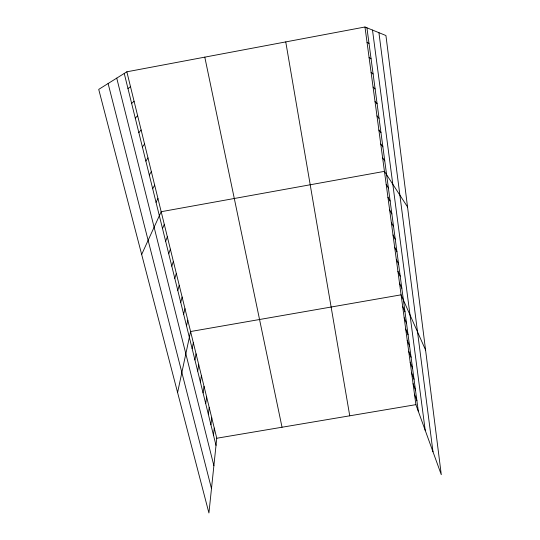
<?xml version="1.0" encoding="UTF-8"?>
<svg xmlns="http://www.w3.org/2000/svg" width="540" height="540" viewBox="0 0 540 540"><rect width="100%" height="100%" fill="white"/><g stroke="black" fill="none" stroke-linecap="round" stroke-linejoin="round"><path stroke-width="0.81" d="M126.853 71.806L216.763 438.244L208.926 513L98.719 89.39L126.853 71.806L364.973 27L385.931 35.532L441.281 474.667L415.901 404.649L364.973 27M213.482 435.139L214.272 428.105M210.917 424.757L211.754 417.845M208.332 414.261L209.21 407.477M205.713 403.643L206.638 396.995M203.06 392.904L204.039 386.39M200.381 382.043L201.407 375.671M197.667 371.061L198.747 364.824M194.927 359.944L196.054 353.855M192.152 348.698L193.334 342.758M177.593 392.539L190.579 331.533L401.092 294.833L425.574 350.048M186.509 325.809L187.792 320.18M183.634 314.165L184.977 308.691M180.725 302.373L182.122 297.068M177.782 290.446L179.24 285.309M174.798 278.37L176.317 273.409M171.788 266.146L173.36 261.367M168.73 253.773L170.37 249.176M165.638 241.245L167.346 236.837M162.513 228.569L164.281 224.35M141.669 254.475L161.177 211.707L384.44 171.362L407.538 206.962M156.04 202.325L157.943 198.518M152.692 188.757L154.663 185.166M149.297 175.001L151.342 171.632M145.861 161.069L147.98 157.93M142.378 146.947L144.572 144.045M138.847 132.644L141.122 129.978M135.27 118.139L137.626 115.722M131.639 103.444L134.082 101.277M127.967 88.54L130.491 86.643M216.763 438.244L415.901 404.649M367.038 42.323L369.009 43.396M369.077 57.429L371.068 58.786M371.088 72.34L373.106 73.973M373.073 87.055L375.111 88.945M375.03 101.567L377.096 103.721M376.961 115.897L379.046 118.294M378.871 130.032L380.977 132.678M380.747 143.991L382.874 146.873M382.61 157.761L384.757 160.88M386.201 184.397L388.382 187.947M387.936 197.269L390.137 201.029M389.651 209.986L391.865 213.941M391.345 222.548L393.579 226.706M393.019 234.961L395.267 239.301M394.673 247.219L396.934 251.755M396.306 259.335L398.581 264.047M397.919 271.31L400.214 276.197M399.519 283.142L401.821 288.205M402.651 306.389L404.98 311.783M404.19 317.81L406.532 323.365M405.715 329.103L408.071 334.814M407.221 340.268L409.583 346.127M408.706 351.304L411.089 357.311M410.177 362.212L412.567 368.368M411.635 373.005L414.032 379.296M413.073 383.67L415.483 390.096M414.497 394.22L416.914 400.781M108.108 83.518L211.484 488.592M116.735 78.131L213.887 465.71M124.241 73.44L216.013 445.399M204.795 57.139L282.035 427.235M285.755 41.904L349.745 415.814M366.917 27.79L418.331 411.345M372.499 30.065L425.216 430.346M378.925 32.677L432.986 451.784"/></g></svg>
